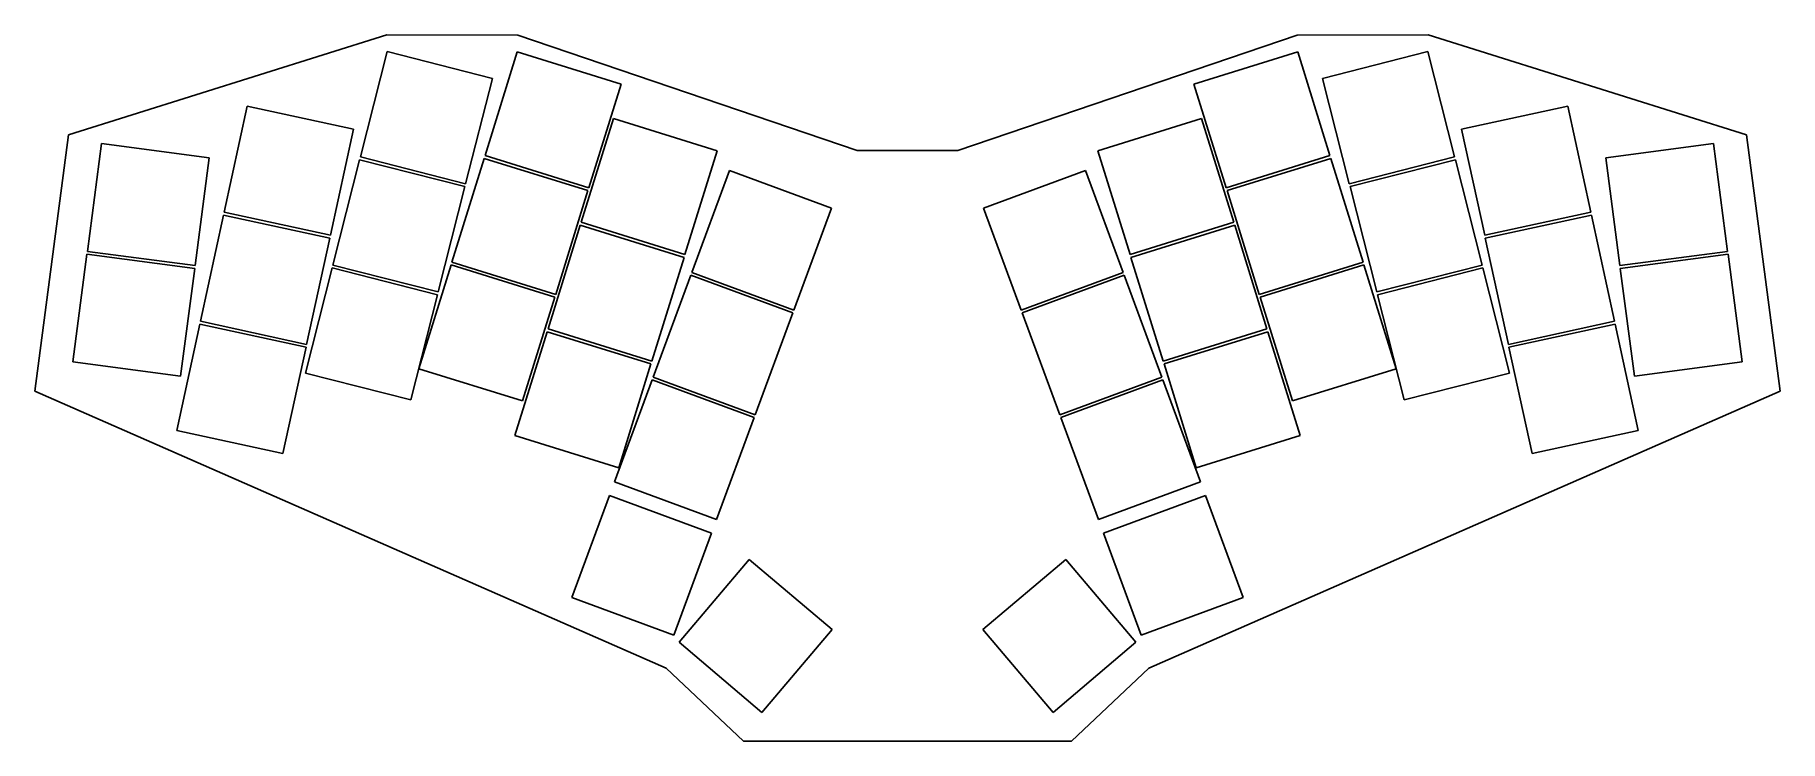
# Model space of a CAD drawing. Header units: millimetres. Extents: x -14 to 283, y -54 to 67.
import ezdxf

# ---------------------------------------------------------------- set-up
doc = ezdxf.new("R2010")
doc.units = ezdxf.units.MM

msp = doc.modelspace()

# ---------------------------------------------------------------- linework, layer by layer
for p, q in [((-8.61, 49.55), (45.56, 66.56)), ((45.56, 66.56), (67.87, 66.53)), ((67.87, 66.53), (125.67, 46.9)), ((142.76, 46.9), (200.56, 66.53)), ((200.56, 66.53), (222.87, 66.56)), ((222.87, 66.56), (277.04, 49.55)), ((45.61, 63.71), (41.06, 45.78)), ((63.55, 59.16), (45.61, 63.71)), ((67.77, 63.68), (62.29, 46.01)), ((85.44, 58.19), (67.77, 63.68)), ((200.66, 63.68), (182.99, 58.19)), ((206.15, 46.01), (200.66, 63.68)), ((222.82, 63.71), (204.89, 59.16)), ((227.37, 45.78), (222.82, 63.71)), ((58.99, 41.23), (63.55, 59.16)), ((79.95, 40.52), (85.44, 58.19)), ((182.99, 58.19), (188.48, 40.52)), ((204.89, 59.16), (209.44, 41.23)), ((21.79, 54.44), (17.87, 36.36)), ((39.87, 50.52), (21.79, 54.44)), ((246.64, 54.44), (228.56, 50.52)), ((250.56, 36.36), (246.64, 54.44)), ((35.95, 32.44), (39.87, 50.52)), ((84.14, 52.31), (78.65, 34.65)), ((101.81, 46.83), (84.14, 52.31)), ((184.3, 52.31), (166.63, 46.83)), ((189.78, 34.65), (184.3, 52.31)), ((228.56, 50.52), (232.49, 32.44)), ((-14.35, 5.92), (-8.61, 49.55)), ((-3, 48.05), (-5.42, 29.71)), ((15.34, 45.64), (-3, 48.05)), ((271.44, 48.05), (253.1, 45.64)), ((273.85, 29.71), (271.44, 48.05)), ((277.04, 49.55), (282.78, 5.92)), ((12.92, 27.3), (15.34, 45.64)), ((40.94, 45.3), (36.38, 27.37)), ((58.87, 40.74), (40.94, 45.3)), ((41.06, 45.78), (58.99, 41.23)), ((62.14, 45.53), (56.65, 27.86)), ((79.81, 40.05), (62.14, 45.53)), ((62.29, 46.01), (79.95, 40.52)), ((96.32, 29.16), (101.81, 46.83)), ((125.67, 46.9), (142.76, 46.9)), ((166.63, 46.83), (172.11, 29.16)), ((188.48, 40.52), (206.15, 46.01)), ((206.3, 45.53), (188.63, 40.05)), ((211.78, 27.86), (206.3, 45.53)), ((209.44, 41.23), (227.37, 45.78)), ((227.5, 45.3), (209.57, 40.74)), ((232.05, 27.37), (227.5, 45.3)), ((253.1, 45.64), (255.51, 27.3)), ((103.89, 43.48), (97.49, 26.12)), ((121.25, 37.07), (103.89, 43.48)), ((164.54, 43.48), (147.18, 37.07)), ((170.94, 26.12), (164.54, 43.48)), ((54.31, 22.81), (58.87, 40.74)), ((74.32, 22.38), (79.81, 40.05)), ((188.63, 40.05), (194.11, 22.38)), ((209.57, 40.74), (214.12, 22.81)), ((17.76, 35.88), (13.84, 17.8)), ((35.84, 31.95), (17.76, 35.88)), ((17.87, 36.36), (35.95, 32.44)), ((114.85, 19.72), (121.25, 37.07)), ((147.18, 37.07), (153.59, 19.72)), ((232.49, 32.44), (250.56, 36.36)), ((250.67, 35.88), (232.59, 31.95)), ((254.6, 17.8), (250.67, 35.88)), ((78.5, 34.17), (73.02, 16.5)), ((96.17, 28.68), (78.5, 34.17)), ((78.65, 34.65), (96.32, 29.16)), ((172.11, 29.16), (189.78, 34.65)), ((189.93, 34.17), (172.26, 28.68)), ((195.42, 16.5), (189.93, 34.17)), ((31.92, 13.87), (35.84, 31.95)), ((232.59, 31.95), (236.52, 13.87)), ((-5.48, 29.22), (-7.9, 10.87)), ((12.86, 26.8), (-5.48, 29.22)), ((-5.42, 29.71), (12.92, 27.3)), ((10.44, 8.46), (12.86, 26.8)), ((36.26, 26.88), (31.71, 8.95)), ((54.19, 22.33), (36.26, 26.88)), ((36.38, 27.37), (54.31, 22.81)), ((56.5, 27.39), (51.02, 9.72)), ((74.17, 21.9), (56.5, 27.39)), ((56.65, 27.86), (74.32, 22.38)), ((90.69, 11.01), (96.17, 28.68)), ((172.26, 28.68), (177.75, 11.01)), ((194.11, 22.38), (211.78, 27.86)), ((211.93, 27.39), (194.26, 21.9)), ((217.42, 9.72), (211.93, 27.39)), ((214.12, 22.81), (232.05, 27.37)), ((232.17, 26.88), (214.24, 22.33)), ((236.73, 8.95), (232.17, 26.88)), ((255.51, 27.3), (273.85, 29.71)), ((273.92, 29.22), (255.58, 26.8)), ((255.58, 26.8), (257.99, 8.46)), ((276.33, 10.87), (273.92, 29.22)), ((97.32, 25.65), (90.91, 8.3)), ((114.67, 19.25), (97.32, 25.65)), ((97.49, 26.12), (114.85, 19.72)), ((153.59, 19.72), (170.94, 26.12)), ((171.12, 25.65), (153.76, 19.25)), ((177.52, 8.3), (171.12, 25.65)), ((49.64, 4.4), (54.19, 22.33)), ((68.69, 4.23), (74.17, 21.9)), ((194.26, 21.9), (199.75, 4.23)), ((214.24, 22.33), (218.8, 4.4)), ((108.27, 1.89), (114.67, 19.25)), ((153.76, 19.25), (160.16, 1.89)), ((13.73, 17.31), (9.81, -0.77)), ((31.81, 13.38), (13.73, 17.31)), ((13.84, 17.8), (31.92, 13.87)), ((72.87, 16.02), (67.38, -1.64)), ((90.54, 10.54), (72.87, 16.02)), ((73.02, 16.5), (90.69, 11.01)), ((177.75, 11.01), (195.42, 16.5)), ((195.56, 16.02), (177.9, 10.54)), ((201.05, -1.64), (195.56, 16.02)), ((236.52, 13.87), (254.6, 17.8)), ((254.7, 17.31), (236.62, 13.38)), ((258.63, -0.77), (254.7, 17.31)), ((27.89, -4.7), (31.81, 13.38)), ((236.62, 13.38), (240.55, -4.7)), ((-7.9, 10.87), (10.44, 8.46)), ((31.71, 8.95), (49.64, 4.4)), ((51.02, 9.72), (68.69, 4.23)), ((85.05, -7.13), (90.54, 10.54)), ((177.9, 10.54), (183.38, -7.13)), ((199.75, 4.23), (217.42, 9.72)), ((218.8, 4.4), (236.73, 8.95)), ((257.99, 8.46), (276.33, 10.87)), ((90.74, 7.83), (84.34, -9.53)), ((108.1, 1.42), (90.74, 7.83)), ((90.91, 8.3), (108.27, 1.89)), ((160.16, 1.89), (177.52, 8.3)), ((177.69, 7.83), (160.34, 1.42)), ((184.1, -9.53), (177.69, 7.83)), ((93.14, -41.29), (-14.35, 5.92)), ((282.78, 5.92), (175.3, -41.29)), ((101.69, -15.93), (108.1, 1.42)), ((160.34, 1.42), (166.74, -15.93)), ((9.81, -0.77), (27.89, -4.7)), ((67.38, -1.64), (85.05, -7.13)), ((183.38, -7.13), (201.05, -1.64)), ((240.55, -4.7), (258.63, -0.77)), ((83.47, -11.88), (77.07, -29.23)), ((100.83, -18.28), (83.47, -11.88)), ((84.34, -9.53), (101.69, -15.93)), ((166.74, -15.93), (184.1, -9.53)), ((184.96, -11.88), (167.61, -18.28)), ((191.37, -29.23), (184.96, -11.88)), ((94.43, -35.64), (100.83, -18.28)), ((167.61, -18.28), (174.01, -35.64)), ((107.27, -22.74), (95.32, -36.86)), ((121.39, -34.69), (107.27, -22.74)), ((161.16, -22.74), (147.04, -34.69)), ((173.11, -36.86), (161.16, -22.74)), ((77.07, -29.23), (94.43, -35.64)), ((174.01, -35.64), (191.37, -29.23)), ((109.44, -48.81), (121.39, -34.69)), ((147.04, -34.69), (158.99, -48.81)), ((95.32, -36.86), (109.44, -48.81)), ((158.99, -48.81), (173.11, -36.86)), ((106.3, -53.69), (93.14, -41.29)), ((175.3, -41.29), (162.14, -53.69)), ((162.14, -53.69), (106.3, -53.69))]:
    msp.add_line(p, q)

doc.saveas('drawing.dxf')
